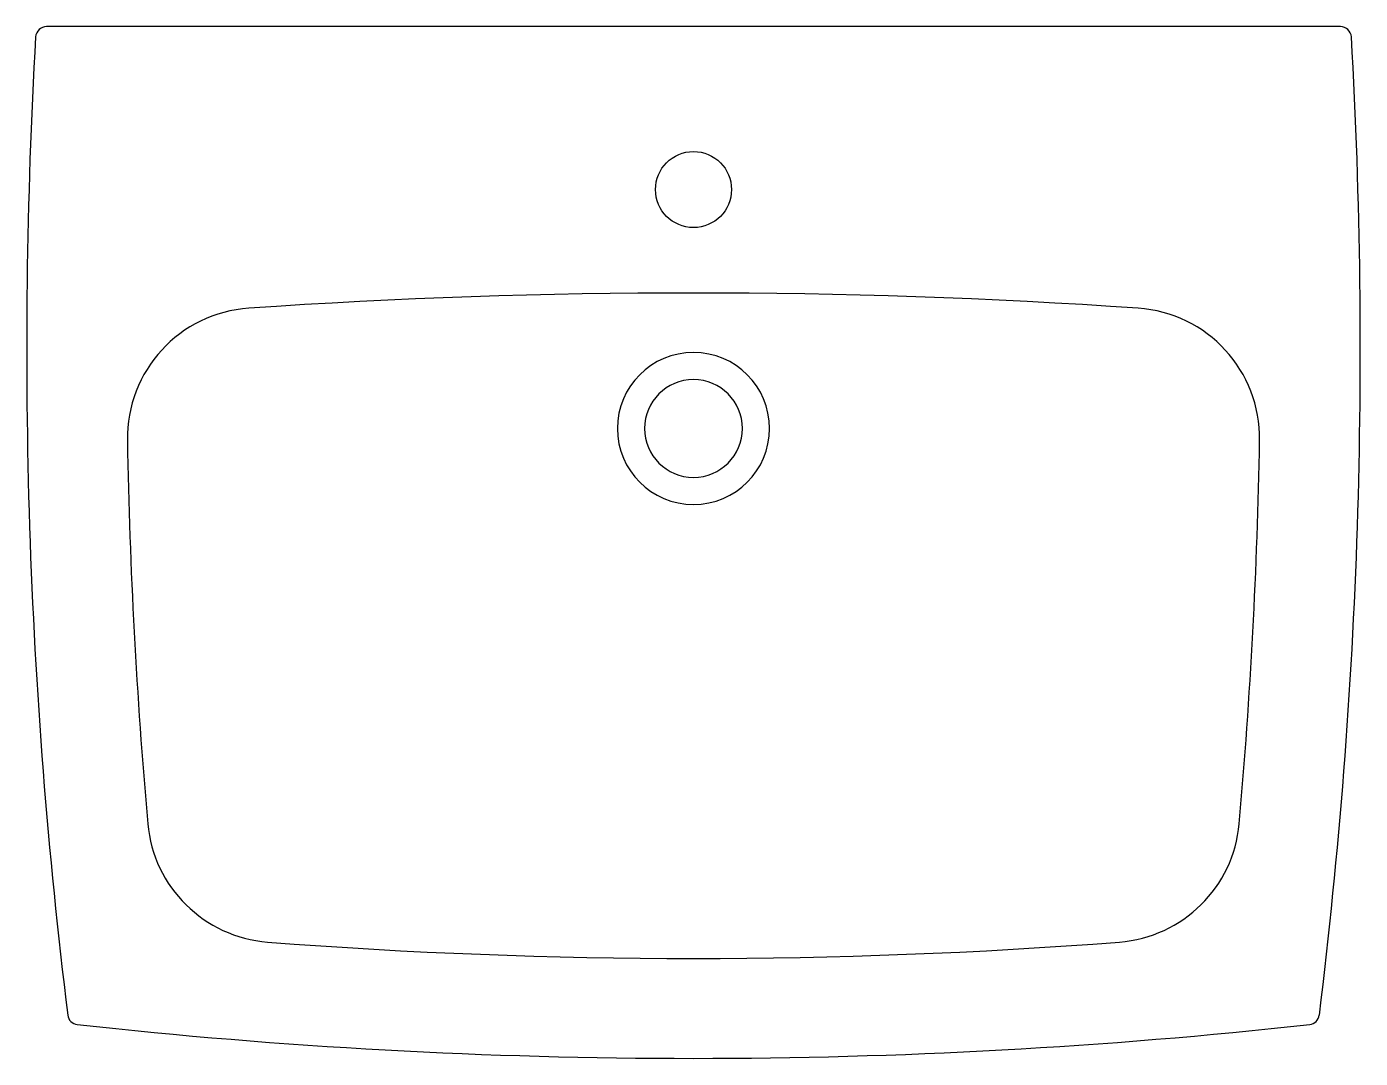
# Model space of a CAD drawing. Extents: x 2048 to 2662, y 1325 to 1800.
import ezdxf

# ---------------------------------------------------------------- set-up
doc = ezdxf.new("R2010")
doc.units = 0
doc.header["$LTSCALE"] = 50
doc.layers.add('FINA', color=6, linetype='CONTINUOUS')
doc.layers.add('GROSSA', color=3, linetype='CONTINUOUS')

msp = doc.modelspace()

# ---------------------------------------------------------------- linework, layer by layer
at = {"layer": 'FINA', "color": 0, "linetype": 'CONTINUOUS'}
for start, end in [(90, 270), (270, 90)]:
    msp.add_arc((2354.9, 1614.7), 35, start, end, dxfattribs=at)
at = {"layer": 'GROSSA', "color": 0, "linetype": 'CONTINUOUS'}
msp.add_line((2652.69, 1799.7), (2057.12, 1799.7), dxfattribs=at)
at = {"layer": 'GROSSA', "color": 0}
msp.add_circle((2354.9, 1724.7), 17.5, dxfattribs=at)
at = {"layer": 'GROSSA', "color": 0, "linetype": 'CONTINUOUS'}
for centre, radius, start, end in [((2057.12, 1794.7), 5, 89.99962, 176.71646), ((2652.69, 1794.7), 5, 3.2803, 90.00048), ((4547.99, 1651.21), 2500, 176.70313, 187.04425), ((161.82, 1651.21), 2500, 352.95576, 3.29687), ((2354.9, -1322.94), 3000, 86.08833, 93.91167), ((2154.34, 1610.22), 60, 93.91175, 180.98112), ((2555.47, 1610.22), 60, 359.01888, 86.08825), ((2354.9, 1614.7), 22.5, 90, 270), ((2354.9, 1614.7), 22.5, 270, 90), ((4547.92, 1651.21), 2453.93, 180.98159, 185.10781), ((161.88, 1651.21), 2453.93, 354.89219, 359.01841), ((2163.5, 1438.08), 60, 185.10607, 265.58419), ((2546.31, 1438.08), 60, 274.41581, 354.89393), ((2354.9, 3916.7), 2546, 265.58418, 274.41582), ((2071.82, 1345.23), 5, 187.04658, 263.71824), ((2637.98, 1345.23), 5, 276.28176, 352.95342), ((2354.9, 3916.7), 2592, 263.71788, 276.28212)]:
    msp.add_arc(centre, radius, start, end, dxfattribs=at)

doc.saveas('drawing.dxf')
